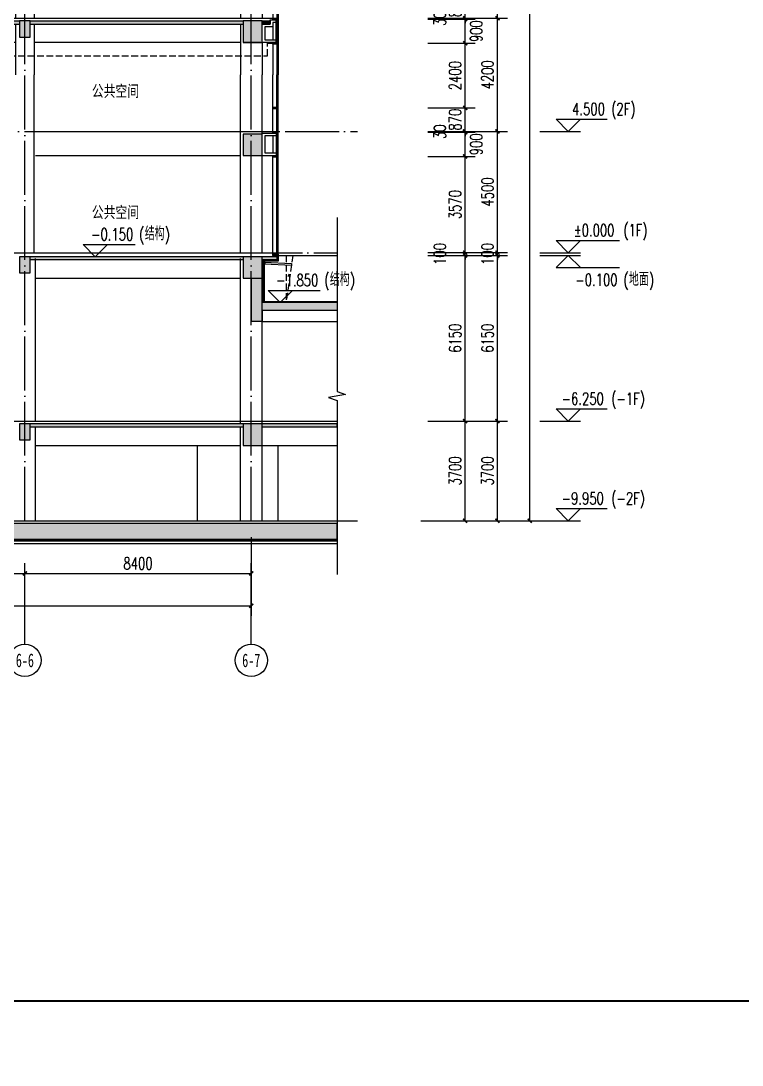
# Model space of a CAD drawing. Extents: x -781494 to 378714, y -27129 to 259749.
# Drawn here: x 80555 to 107317, y 61092 to 99845 of the extents above; entities that cross this region are included whole.
import ezdxf
from ezdxf.enums import TextEntityAlignment as Align

# ---------------------------------------------------------------- set-up
doc = ezdxf.new("R2010")
doc.units = 0
doc.header["$LTSCALE"] = 1000
doc.header["$MEASUREMENT"] = 0
doc.linetypes.add('104-6 轴网$0$DOTE', pattern=[2.42, 2, -0.2, 0.02, -0.2])
doc.linetypes.add('DASH', pattern=[0.35, 0.25, -0.1])
for name, color, linetype in [('01-标注_尺寸', 124, 'Continuous'), ('01-标注_标高', 200, 'Continuous'), ('01-标注_符号', 200, 'Continuous'), ('02-TEXT_标注', 130, 'Continuous'), ('05-填充_天正', 26, 'Continuous'), ('104-6 轴网$0$01-标注_轴线坐标', 132, 'Continuous'), ('104-6 轴网$0$02-TEXT_轴号', 7, 'Continuous'), ('104-6 轴网$0$A_AXIS-轴线', 36, '104-6 轴网$0$DOTE'), ('A-C_窗', 140, 'Continuous'), ('A-D_龙骨', 152, 'Continuous'), ('A-O_散水', 134, 'Continuous'), ('A-O_防水层', 222, 'Continuous'), ('A-SUR_保温', 222, 'Continuous'), ('A-SUR_吊顶', 40, 'Continuous'), ('A-SUR_看线', 231, 'Continuous'), ('A-SUR_面层', 191, 'Continuous'), ('A-TECH_结构', 21, 'Continuous'), ('A-金属背板', 30, 'Continuous'), ('A_STR-砌块墙', 121, 'Continuous'), ('A_STR-砼墙', 51, 'Continuous'), ('A_STR-砼柱', 51, 'Continuous'), ('D_铝板', 181, 'Continuous'), ('DIM_ELEV', 3, 'Continuous'), ('PUB_DIM', 3, 'Continuous'), ('PUB_HATCH', 8, 'Continuous'), ('PUB_TEXT', 7, 'Continuous')]:
    doc.layers.add(name, color=color, linetype=linetype)
doc.styles.add('104-6 轴网$0$_TCH_AXIS', font='STXIHEI.TTF', dxfattribs={"width": 0.75})
doc.styles.add('_TCH_DIM', font='SIMPLEX', dxfattribs={"bigfont": 'GBCBIG'})
doc.styles.add('_TCH_DIM_T3', font='SIMPLEX', dxfattribs={"width": 0.705882, "bigfont": 'GBCBIG'})
doc.dimstyles.new('_TCH_ARCH&&150', dxfattribs={"dimtxt": 446.25, "dimasz": 150, "dimexe": 375, "dimexo": 450, "dimgap": 150, "dimtad": 1, "dimdec": 0, "dimzin": 0, "dimdsep": 46, "dimtxsty": '_TCH_DIM_T3', "dimblk": 'ARCHTICK', "dimcen": 0.09, "dimclrt": 7, "dimazin": 2, "dimtfac": 1, "dimtdec": 0, "dimtix": 1, "dimtmove": 2, "dimatfit": 3, "dimfxl": 0, "dimtolj": 1, "dimtzin": 0, "dimarcsym": 0})

# ---------------------------------------------------------------- blocks, each defined once
blk = doc.blocks.new('kyuhtr')
at = {"const_width": 20}
blk.add_lwpolyline([(50, 0), (0, 0)], dxfattribs=at)
blk.add_lwpolyline([(50, -30), (200, -30), (200, 30), (50, 30)], close=True)
blk = doc.blocks.new('BAOWEN')
at = {"layer": 'A-C_窗'}
blk.add_line((51200, -147013), (51200, -147653), dxfattribs=at)
at = {"layer": 'A-SUR_保温'}
blk.add_lwpolyline([(51200, -147013), (51200, -147013), (50900, -147013), (50900, -147653), (51320, -147653), (51320, -147753), (50800, -147753), (50800, -146913), (51100, -146913), (51100, -146913), (51200, -146913), (51200, -146913), (51320, -146913), (51320, -147013), (51200, -147013)], dxfattribs=at)
at = {"layer": 'A-金属背板'}
blk.add_line((51320, -146913), (51320, -147753), dxfattribs=at)
blk = doc.blocks.new('图框-A1')
for points, const_width in [([(0, 0), (841, 0), (841, 594), (0, 594)], 0.05), ([(766, 584), (25, 584), (25, 10), (766, 10)], 0.5)]:
    blk.add_lwpolyline(points, close=True, dxfattribs=dict(const_width=const_width))
blk = doc.blocks.new('_ArchTick')
at = {"color": 0, "linetype": 'ByBlock', "const_width": 0.4}
blk.add_lwpolyline([(-0.5, -0.5), (0.5, 0.5)], dxfattribs=at)
blk = doc.blocks.new('*D360')
at = {"layer": 'Defpoints', "color": 0, "transparency": 16777216}
for p in [(197219, 57619), (201719, 57619), (197219, 2869)]:
    blk.add_point(p, dxfattribs=at)
at = {"layer": 'PUB_DIM', "color": 0, "lineweight": -2, "transparency": 16777216}
for p, q in [((197669, 57619), (202094, 57619)), ((201719, 2869), (201719, 57619)), ((197669, 2869), (202094, 2869))]:
    blk.add_line(p, q, dxfattribs=at)
at = {"layer": 'PUB_DIM', "color": 0, "lineweight": -2, "transparency": 16777216, "xscale": 150, "yscale": 150, "zscale": 150}
for p, rotation in [((201719, 57619), 90), ((201719, 2869), 270)]:
    blk.add_blockref('_ArchTick', p, dxfattribs=dict(at, rotation=rotation))
at = {"layer": 'PUB_DIM', "color": 7, "transparency": 16777216, "insert": (201346, 30244), "char_height": 446.2, "attachment_point": 5, "rotation": 90, "style": '_TCH_DIM_T3'}
blk.add_mtext('\\A1;54750', dxfattribs=at)
blk = doc.blocks.new('*D369')
at = {"layer": 'Defpoints', "color": 0, "transparency": 16777216}
for p in [(198682, 25719), (200519, 25719), (198682, 21519)]:
    blk.add_point(p, dxfattribs=at)
at = {"layer": 'PUB_DIM', "color": 0, "lineweight": -2, "transparency": 16777216}
for p, q in [((199132, 25719), (200894, 25719)), ((200519, 21519), (200519, 25719)), ((199132, 21519), (200894, 21519))]:
    blk.add_line(p, q, dxfattribs=at)
at = {"layer": 'PUB_DIM', "color": 0, "lineweight": -2, "transparency": 16777216, "xscale": 150, "yscale": 150, "zscale": 150}
for p, rotation in [((200519, 25719), 90), ((200519, 21519), 270)]:
    blk.add_blockref('_ArchTick', p, dxfattribs=dict(at, rotation=rotation))
at = {"layer": 'PUB_DIM', "color": 7, "transparency": 16777216, "insert": (200146, 23619), "char_height": 446.2, "attachment_point": 5, "rotation": 90, "style": '_TCH_DIM_T3'}
blk.add_mtext('\\A1;4200', dxfattribs=at)
blk = doc.blocks.new('*D370')
at = {"layer": 'Defpoints', "color": 0, "transparency": 16777216}
for p in [(198682, 21519), (200519, 21519), (198682, 17319)]:
    blk.add_point(p, dxfattribs=at)
at = {"layer": 'PUB_DIM', "color": 0, "lineweight": -2, "transparency": 16777216}
for p, q in [((199132, 21519), (200894, 21519)), ((200519, 17319), (200519, 21519)), ((199132, 17319), (200894, 17319))]:
    blk.add_line(p, q, dxfattribs=at)
at = {"layer": 'PUB_DIM', "color": 0, "lineweight": -2, "transparency": 16777216, "xscale": 150, "yscale": 150, "zscale": 150}
for p, rotation in [((200519, 21519), 90), ((200519, 17319), 270)]:
    blk.add_blockref('_ArchTick', p, dxfattribs=dict(at, rotation=rotation))
at = {"layer": 'PUB_DIM', "color": 7, "transparency": 16777216, "insert": (200146, 19419), "char_height": 446.2, "attachment_point": 5, "rotation": 90, "style": '_TCH_DIM_T3'}
blk.add_mtext('\\A1;4200', dxfattribs=at)
blk = doc.blocks.new('*D371')
at = {"layer": 'Defpoints', "color": 0, "transparency": 16777216}
for p in [(198682, 17319), (200519, 17319), (198682, 12819)]:
    blk.add_point(p, dxfattribs=at)
at = {"layer": 'PUB_DIM', "color": 0, "lineweight": -2, "transparency": 16777216}
for p, q in [((199132, 17319), (200894, 17319)), ((200519, 12819), (200519, 17319)), ((199132, 12819), (200894, 12819))]:
    blk.add_line(p, q, dxfattribs=at)
at = {"layer": 'PUB_DIM', "color": 0, "lineweight": -2, "transparency": 16777216, "xscale": 150, "yscale": 150, "zscale": 150}
for p, rotation in [((200519, 17319), 90), ((200519, 12819), 270)]:
    blk.add_blockref('_ArchTick', p, dxfattribs=dict(at, rotation=rotation))
at = {"layer": 'PUB_DIM', "color": 7, "transparency": 16777216, "insert": (200146, 15069), "char_height": 446.2, "attachment_point": 5, "rotation": 90, "style": '_TCH_DIM_T3'}
blk.add_mtext('\\A1;4500', dxfattribs=at)
blk = doc.blocks.new('*D372')
at = {"layer": 'Defpoints', "color": 0, "transparency": 16777216}
for p in [(198682, 12819), (200519, 12819), (198682, 12719)]:
    blk.add_point(p, dxfattribs=at)
at = {"layer": 'PUB_DIM', "color": 0, "lineweight": -2, "transparency": 16777216}
for p, q in [((199132, 12819), (200894, 12819)), ((200519, 12819), (200519, 12969)), ((200519, 12719), (200519, 12819)), ((199132, 12719), (200894, 12719)), ((200519, 12719), (200519, 12569))]:
    blk.add_line(p, q, dxfattribs=at)
at = {"layer": 'PUB_DIM', "color": 0, "lineweight": -2, "transparency": 16777216, "xscale": 150, "yscale": 150, "zscale": 150}
for p, rotation in [((200519, 12819), 270), ((200519, 12719), 90)]:
    blk.add_blockref('_ArchTick', p, dxfattribs=dict(at, rotation=rotation))
at = {"layer": 'PUB_DIM', "color": 7, "transparency": 16777216, "insert": (200146, 12769), "char_height": 446.2, "attachment_point": 5, "rotation": 90, "style": '_TCH_DIM_T3'}
blk.add_mtext('\\A1;100', dxfattribs=at)
blk = doc.blocks.new('*D373')
at = {"layer": 'Defpoints', "color": 0, "transparency": 16777216}
for p in [(198682, 12719), (200519, 12719), (198682, 6569)]:
    blk.add_point(p, dxfattribs=at)
at = {"layer": 'PUB_DIM', "color": 0, "lineweight": -2, "transparency": 16777216}
for p, q in [((199132, 12719), (200894, 12719)), ((200519, 6569), (200519, 12719)), ((199132, 6569), (200894, 6569))]:
    blk.add_line(p, q, dxfattribs=at)
at = {"layer": 'PUB_DIM', "color": 0, "lineweight": -2, "transparency": 16777216, "xscale": 150, "yscale": 150, "zscale": 150}
for p, rotation in [((200519, 12719), 90), ((200519, 6569), 270)]:
    blk.add_blockref('_ArchTick', p, dxfattribs=dict(at, rotation=rotation))
at = {"layer": 'PUB_DIM', "color": 7, "transparency": 16777216, "insert": (200146, 9644), "char_height": 446.2, "attachment_point": 5, "rotation": 90, "style": '_TCH_DIM_T3'}
blk.add_mtext('\\A1;6150', dxfattribs=at)
blk = doc.blocks.new('*D374')
at = {"layer": 'Defpoints', "color": 0, "transparency": 16777216}
for p in [(198682, 6569), (200519, 6569), (198682, 2869)]:
    blk.add_point(p, dxfattribs=at)
at = {"layer": 'PUB_DIM', "color": 0, "lineweight": -2, "transparency": 16777216}
for p, q in [((199132, 6569), (200894, 6569)), ((200519, 2869), (200519, 6569)), ((199132, 2869), (200894, 2869))]:
    blk.add_line(p, q, dxfattribs=at)
at = {"layer": 'PUB_DIM', "color": 0, "lineweight": -2, "transparency": 16777216, "xscale": 150, "yscale": 150, "zscale": 150}
for p, rotation in [((200519, 6569), 90), ((200519, 2869), 270)]:
    blk.add_blockref('_ArchTick', p, dxfattribs=dict(at, rotation=rotation))
at = {"layer": 'PUB_DIM', "color": 7, "transparency": 16777216, "insert": (200146, 4719), "char_height": 446.2, "attachment_point": 5, "rotation": 90, "style": '_TCH_DIM_T3'}
blk.add_mtext('\\A1;3700', dxfattribs=at)
blk = doc.blocks.new('*D410')
at = {"layer": 'Defpoints', "color": 0, "transparency": 16777216}
for p in [(197482, 22389), (199319, 22389), (197482, 21519)]:
    blk.add_point(p, dxfattribs=at)
at = {"layer": 'PUB_DIM', "color": 0, "lineweight": -2, "transparency": 16777216}
for p, q in [((199319, 22389), (199319, 22539)), ((197932, 22389), (199694, 22389)), ((199319, 21519), (199319, 22389)), ((197932, 21519), (199694, 21519)), ((199319, 21519), (199319, 21369))]:
    blk.add_line(p, q, dxfattribs=at)
at = {"layer": 'PUB_DIM', "color": 0, "lineweight": -2, "transparency": 16777216, "xscale": 150, "yscale": 150, "zscale": 150}
for p, rotation in [((199319, 22389), 270), ((199319, 21519), 90)]:
    blk.add_blockref('_ArchTick', p, dxfattribs=dict(at, rotation=rotation))
at = {"layer": 'PUB_DIM', "color": 7, "transparency": 16777216, "insert": (198946, 21954), "char_height": 446.2, "attachment_point": 5, "rotation": 90, "style": '_TCH_DIM_T3'}
blk.add_mtext('\\A1;870', dxfattribs=at)
blk = doc.blocks.new('*D411')
at = {"layer": 'Defpoints', "color": 0, "transparency": 16777216}
for p in [(197482, 21519), (197482, 21489), (199319, 21519)]:
    blk.add_point(p, dxfattribs=at)
at = {"layer": 'PUB_DIM', "color": 0, "lineweight": -2, "transparency": 16777216}
for p, q in [((197932, 21519), (199694, 21519)), ((197932, 21489), (199694, 21489)), ((199319, 21519), (199319, 21669)), ((199319, 21489), (199319, 21519)), ((199319, 21489), (199319, 21339))]:
    blk.add_line(p, q, dxfattribs=at)
at = {"layer": 'PUB_DIM', "color": 0, "lineweight": -2, "transparency": 16777216, "xscale": 150, "yscale": 150, "zscale": 150}
for p, rotation in [((199319, 21519), 270), ((199319, 21489), 90)]:
    blk.add_blockref('_ArchTick', p, dxfattribs=dict(at, rotation=rotation))
at = {"layer": 'PUB_DIM', "color": 7, "transparency": 16777216, "insert": (198381, 21504), "char_height": 446.2, "attachment_point": 5, "rotation": 90, "style": '_TCH_DIM_T3'}
blk.add_mtext('\\A1;30', dxfattribs=at)
blk = doc.blocks.new('*D412')
at = {"layer": 'Defpoints', "color": 0, "transparency": 16777216}
for p in [(197482, 21489), (199319, 21489), (197482, 20589)]:
    blk.add_point(p, dxfattribs=at)
at = {"layer": 'PUB_DIM', "color": 0, "lineweight": -2, "transparency": 16777216}
for p, q in [((197932, 21489), (199694, 21489)), ((199319, 20589), (199319, 21489)), ((197932, 20589), (199694, 20589))]:
    blk.add_line(p, q, dxfattribs=at)
at = {"layer": 'PUB_DIM', "color": 0, "lineweight": -2, "transparency": 16777216, "xscale": 150, "yscale": 150, "zscale": 150}
for p, rotation in [((199319, 21489), 90), ((199319, 20589), 270)]:
    blk.add_blockref('_ArchTick', p, dxfattribs=dict(at, rotation=rotation))
at = {"layer": 'PUB_DIM', "color": 7, "transparency": 16777216, "insert": (199731, 21039), "char_height": 446.2, "attachment_point": 5, "rotation": 90, "style": '_TCH_DIM_T3'}
blk.add_mtext('\\A1;900', dxfattribs=at)
blk = doc.blocks.new('*D413')
at = {"layer": 'Defpoints', "color": 0, "transparency": 16777216}
for p in [(197482, 20589), (199319, 20589), (197482, 18189)]:
    blk.add_point(p, dxfattribs=at)
at = {"layer": 'PUB_DIM', "color": 0, "lineweight": -2, "transparency": 16777216}
for p, q in [((197932, 20589), (199694, 20589)), ((199319, 18189), (199319, 20589)), ((197932, 18189), (199694, 18189))]:
    blk.add_line(p, q, dxfattribs=at)
at = {"layer": 'PUB_DIM', "color": 0, "lineweight": -2, "transparency": 16777216, "xscale": 150, "yscale": 150, "zscale": 150}
for p, rotation in [((199319, 20589), 90), ((199319, 18189), 270)]:
    blk.add_blockref('_ArchTick', p, dxfattribs=dict(at, rotation=rotation))
at = {"layer": 'PUB_DIM', "color": 7, "transparency": 16777216, "insert": (198946, 19389), "char_height": 446.2, "attachment_point": 5, "rotation": 90, "style": '_TCH_DIM_T3'}
blk.add_mtext('\\A1;2400', dxfattribs=at)
blk = doc.blocks.new('*D414')
at = {"layer": 'Defpoints', "color": 0, "transparency": 16777216}
for p in [(197482, 18189), (199319, 18189), (197482, 17319)]:
    blk.add_point(p, dxfattribs=at)
at = {"layer": 'PUB_DIM', "color": 0, "lineweight": -2, "transparency": 16777216}
for p, q in [((199319, 18189), (199319, 18339)), ((197932, 18189), (199694, 18189)), ((199319, 17319), (199319, 18189)), ((197932, 17319), (199694, 17319)), ((199319, 17319), (199319, 17169))]:
    blk.add_line(p, q, dxfattribs=at)
at = {"layer": 'PUB_DIM', "color": 0, "lineweight": -2, "transparency": 16777216, "xscale": 150, "yscale": 150, "zscale": 150}
for p, rotation in [((199319, 18189), 270), ((199319, 17319), 90)]:
    blk.add_blockref('_ArchTick', p, dxfattribs=dict(at, rotation=rotation))
at = {"layer": 'PUB_DIM', "color": 7, "transparency": 16777216, "insert": (198946, 17754), "char_height": 446.2, "attachment_point": 5, "rotation": 90, "style": '_TCH_DIM_T3'}
blk.add_mtext('\\A1;870', dxfattribs=at)
blk = doc.blocks.new('*D415')
at = {"layer": 'Defpoints', "color": 0, "transparency": 16777216}
for p in [(197482, 17319), (197482, 17289), (199319, 17319)]:
    blk.add_point(p, dxfattribs=at)
at = {"layer": 'PUB_DIM', "color": 0, "lineweight": -2, "transparency": 16777216}
for p, q in [((199319, 17319), (199319, 17469)), ((197932, 17319), (199694, 17319)), ((197932, 17289), (199694, 17289)), ((199319, 17289), (199319, 17319)), ((199319, 17289), (199319, 17139))]:
    blk.add_line(p, q, dxfattribs=at)
at = {"layer": 'PUB_DIM', "color": 0, "lineweight": -2, "transparency": 16777216, "xscale": 150, "yscale": 150, "zscale": 150}
for p, rotation in [((199319, 17319), 270), ((199319, 17289), 90)]:
    blk.add_blockref('_ArchTick', p, dxfattribs=dict(at, rotation=rotation))
at = {"layer": 'PUB_DIM', "color": 7, "transparency": 16777216, "insert": (198381, 17304), "char_height": 446.2, "attachment_point": 5, "rotation": 90, "style": '_TCH_DIM_T3'}
blk.add_mtext('\\A1;30', dxfattribs=at)
blk = doc.blocks.new('*D416')
at = {"layer": 'Defpoints', "color": 0, "transparency": 16777216}
for p in [(197482, 17289), (199319, 17289), (197482, 16389)]:
    blk.add_point(p, dxfattribs=at)
at = {"layer": 'PUB_DIM', "color": 0, "lineweight": -2, "transparency": 16777216}
for p, q in [((197932, 17289), (199694, 17289)), ((199319, 16389), (199319, 17289)), ((197932, 16389), (199694, 16389))]:
    blk.add_line(p, q, dxfattribs=at)
at = {"layer": 'PUB_DIM', "color": 0, "lineweight": -2, "transparency": 16777216, "xscale": 150, "yscale": 150, "zscale": 150}
for p, rotation in [((199319, 17289), 90), ((199319, 16389), 270)]:
    blk.add_blockref('_ArchTick', p, dxfattribs=dict(at, rotation=rotation))
at = {"layer": 'PUB_DIM', "color": 7, "transparency": 16777216, "insert": (199731, 16839), "char_height": 446.2, "attachment_point": 5, "rotation": 90, "style": '_TCH_DIM_T3'}
blk.add_mtext('\\A1;900', dxfattribs=at)
blk = doc.blocks.new('*D417')
at = {"layer": 'Defpoints', "color": 0, "transparency": 16777216}
for p in [(197482, 16389), (199319, 16389), (197482, 12819)]:
    blk.add_point(p, dxfattribs=at)
at = {"layer": 'PUB_DIM', "color": 0, "lineweight": -2, "transparency": 16777216}
for p, q in [((197932, 16389), (199694, 16389)), ((199319, 12819), (199319, 16389)), ((197932, 12819), (199694, 12819))]:
    blk.add_line(p, q, dxfattribs=at)
at = {"layer": 'PUB_DIM', "color": 0, "lineweight": -2, "transparency": 16777216, "xscale": 150, "yscale": 150, "zscale": 150}
for p, rotation in [((199319, 16389), 90), ((199319, 12819), 270)]:
    blk.add_blockref('_ArchTick', p, dxfattribs=dict(at, rotation=rotation))
at = {"layer": 'PUB_DIM', "color": 7, "transparency": 16777216, "insert": (198946, 14604), "char_height": 446.2, "attachment_point": 5, "rotation": 90, "style": '_TCH_DIM_T3'}
blk.add_mtext('\\A1;3570', dxfattribs=at)
blk = doc.blocks.new('*D418')
at = {"layer": 'Defpoints', "color": 0, "transparency": 16777216}
for p in [(197482, 12819), (199319, 12819), (197482, 12719)]:
    blk.add_point(p, dxfattribs=at)
at = {"layer": 'PUB_DIM', "color": 0, "lineweight": -2, "transparency": 16777216}
for p, q in [((197932, 12819), (199694, 12819)), ((199319, 12819), (199319, 12969)), ((199319, 12719), (199319, 12819)), ((197932, 12719), (199694, 12719)), ((199319, 12719), (199319, 12569))]:
    blk.add_line(p, q, dxfattribs=at)
at = {"layer": 'PUB_DIM', "color": 0, "lineweight": -2, "transparency": 16777216, "xscale": 150, "yscale": 150, "zscale": 150}
for p, rotation in [((199319, 12819), 270), ((199319, 12719), 90)]:
    blk.add_blockref('_ArchTick', p, dxfattribs=dict(at, rotation=rotation))
at = {"layer": 'PUB_DIM', "color": 7, "transparency": 16777216, "insert": (198381, 12769), "char_height": 446.2, "attachment_point": 5, "rotation": 90, "style": '_TCH_DIM_T3'}
blk.add_mtext('\\A1;100', dxfattribs=at)
blk = doc.blocks.new('*D419')
at = {"layer": 'Defpoints', "color": 0, "transparency": 16777216}
for p in [(197482, 12719), (199319, 12719), (197482, 6569)]:
    blk.add_point(p, dxfattribs=at)
at = {"layer": 'PUB_DIM', "color": 0, "lineweight": -2, "transparency": 16777216}
for p, q in [((197932, 12719), (199694, 12719)), ((199319, 6569), (199319, 12719)), ((197932, 6569), (199694, 6569))]:
    blk.add_line(p, q, dxfattribs=at)
at = {"layer": 'PUB_DIM', "color": 0, "lineweight": -2, "transparency": 16777216, "xscale": 150, "yscale": 150, "zscale": 150}
for p, rotation in [((199319, 12719), 90), ((199319, 6569), 270)]:
    blk.add_blockref('_ArchTick', p, dxfattribs=dict(at, rotation=rotation))
at = {"layer": 'PUB_DIM', "color": 7, "transparency": 16777216, "insert": (198946, 9644), "char_height": 446.2, "attachment_point": 5, "rotation": 90, "style": '_TCH_DIM_T3'}
blk.add_mtext('\\A1;6150', dxfattribs=at)
blk = doc.blocks.new('*D420')
at = {"layer": 'Defpoints', "color": 0, "transparency": 16777216}
for p in [(197482, 6569), (199319, 6569), (197482, 2869)]:
    blk.add_point(p, dxfattribs=at)
at = {"layer": 'PUB_DIM', "color": 0, "lineweight": -2, "transparency": 16777216}
for p, q in [((197932, 6569), (199694, 6569)), ((199319, 2869), (199319, 6569)), ((197932, 2869), (199694, 2869))]:
    blk.add_line(p, q, dxfattribs=at)
at = {"layer": 'PUB_DIM', "color": 0, "lineweight": -2, "transparency": 16777216, "xscale": 150, "yscale": 150, "zscale": 150}
for p, rotation in [((199319, 6569), 90), ((199319, 2869), 270)]:
    blk.add_blockref('_ArchTick', p, dxfattribs=dict(at, rotation=rotation))
at = {"layer": 'PUB_DIM', "color": 7, "transparency": 16777216, "insert": (198946, 4719), "char_height": 446.2, "attachment_point": 5, "rotation": 90, "style": '_TCH_DIM_T3'}
blk.add_mtext('\\A1;3700', dxfattribs=at)
blk = doc.blocks.new('fedwatgerwtg')
at = {"layer": 'A-SUR_吊顶', "linetype": 'DASH'}
blk.add_lwpolyline([(-400, -470), (-400, 0), (-200, 0)], dxfattribs=at)
blk = doc.blocks.new('htetrawe')
at = {"layer": 'A-C_窗'}
blk.add_line((-200, 610), (-200, 130), dxfattribs=at)
at = {"layer": 'A-SUR_保温'}
blk.add_lwpolyline([(-200, 770), (-200, 610), (-500, 610), (-500, 130), (-80, 130), (-80, 30), (-600, 30), (-600, 710), (-300, 710), (-300, 870), (-200, 870), (-200, 870), (-80, 870), (-80, 770), (-200, 770)], dxfattribs=at)
at = {"layer": 'A-金属背板'}
blk.add_line((-80, 30), (-80, 870), dxfattribs=at)
blk = doc.blocks.new('_FZH')
blk.add_lwpolyline([(-0.5, -0.5), (0.5, -0.5), (0.5, 0.5), (-0.5, 0.5)], close=True)
at = {"layer": 'PUB_HATCH'}
blk.add_solid([(-0.5, -0.5), (0.5, -0.5), (-0.5, 0.5), (0.5, 0.5)], dxfattribs=at)
blk = doc.blocks.new('ghtsrhtrshy')
at = {"layer": '05-填充_天正'}
for points in [[(-400, -220), (-400, -100), (-3200, -100), (-3200, -220)], [(8200, -220), (8200, -100), (300, -100), (300, -220)], [(16600, -220), (16600, -100), (8600, -100), (8600, -220)], [(25000, -220), (25000, -100), (17000, -100), (17000, -220)], [(33400, -220), (33400, -100), (25400, -100), (25400, -220)], [(41800, -220), (41800, -100), (33800, -100), (33800, -220)], [(50100, -220), (50100, -100), (42200, -100), (42200, -220)], [(50800, -100), (50800, -220), (51100, -220), (51100, -100)]]:
    blk.add_hatch(color=256, dxfattribs=at).paths.add_polyline_path(points)
at = {"layer": '01-标注_标高'}
for p, q in [((-2627, -1130), (-3077, -1580)), ((-2627, -1130), (-2177, -1580)), ((-2177, -1580), (-4525, -1580))]:
    blk.add_line(p, q, dxfattribs=at)
at = {"layer": '01-标注_符号'}
for p, q in [((10061, -1400), (10061, -2240)), ((10061, -2240), (12028, -2240))]:
    blk.add_line(p, q, dxfattribs=at)
at = {"layer": '01-标注_符号', "const_width": 40}
blk.add_lwpolyline([(10061, -1380, 1), (10061, -1420, 1)], format="xyb", close=True, dxfattribs=at)
at = {"layer": 'A-C_窗'}
blk.add_line((-3500, 2100), (-3500, 0), dxfattribs=at)
for points in [[(-3700, 2100), (-3700, -1130)], [(-3650, 2100), (-3650, -1110)], [(51200, 2100), (51200, 0)], [(51350, 2100), (51350, -2100)], [(51400, 2100), (51400, -2100)], [(-3500, -970), (-3500, -1110)], [(-1000, -1110), (-1000, -2100)], [(-950, -1110), (-950, -2100)], [(-800, -1110), (-800, -2100)], [(51200, -900), (51200, -2100)]]:
    blk.add_lwpolyline(points, dxfattribs=at)
at = {"layer": 'A-SUR_保温'}
for p, q in [((-3620, -60), (-3400, -60)), ((-3620, -161), (-3620, -60)), ((-3500, -161), (-3620, -161)), ((-3400, -60), (-3400, -161))]:
    blk.add_line(p, q, dxfattribs=at)
blk.add_lwpolyline([(-3500, -161), (-3500, -1000), (-3100, -1000), (-3100, -320), (-500, -320), (-500, -1010), (-1000, -1010), (-1000, -1110), (-400, -1110)], dxfattribs=at)
at = {"layer": 'A-SUR_吊顶', "linetype": 'DASH'}
blk.add_line((-600, -1400), (51000, -1400), dxfattribs=at)
blk.add_lwpolyline([(-800, -1140), (-600, -1140), (-600, -1400)], dxfattribs=at)
at = {"layer": 'A-SUR_面层'}
blk.add_line((-3500, 0), (51200, 0), dxfattribs=at)
at = {"layer": 'A-TECH_结构'}
for p, q in [((-3700, -220), (-3700, -220)), ((8050, -900), (400, -900)), ((16450, -900), (8750, -900)), ((24850, -900), (17150, -900)), ((33250, -900), (25550, -900)), ((41650, -900), (33950, -900)), ((50000, -900), (42350, -900)), ((50750, -900), (50100, -900))]:
    blk.add_line(p, q, dxfattribs=at)
for points in [[(-400, 2100), (-400, 0)], [(400, 2100), (400, 0)], [(8050, 2100), (8050, 0)], [(8750, 2100), (8750, 0)], [(16450, 2100), (16450, 0)], [(17150, 2100), (17150, 0)], [(24850, 2100), (24850, 0)], [(25550, 2100), (25550, 0)], [(33250, 2100), (33250, 0)], [(33950, 2100), (33950, 0)], [(41650, 2100), (41650, 0)], [(42350, 2100), (42350, 0)], [(50000, 2100), (50000, 0)], [(50800, 2100), (50800, 0)], [(-400, -220), (-400, -2100)], [(400, -220), (400, -2100)], [(8050, -220), (8050, -2100)], [(8750, -220), (8750, -2100)], [(16450, -220), (16450, -2100)], [(17150, -220), (17150, -2100)], [(24850, -220), (24850, -2100)], [(25550, -220), (25550, -2100)], [(33250, -220), (33250, -2100)], [(33950, -220), (33950, -2100)], [(41650, -220), (41650, -2100)], [(42350, -220), (42350, -2100)], [(50000, -220), (50000, -2100)], [(50800, -900), (50800, -2100)]]:
    blk.add_lwpolyline(points, dxfattribs=at)
at = {"layer": 'A-金属背板'}
blk.add_line((-3620, -900), (-3620, -60), dxfattribs=at)
at = {"layer": 'A_STR-砼墙'}
for p, q in [((-3200, -100), (-400, -100)), ((-3200, -220), (-400, -220)), ((300, -100), (8200, -100)), ((300, -220), (8200, -220)), ((8600, -100), (16600, -100)), ((8600, -220), (16600, -220)), ((17000, -100), (25000, -100)), ((17000, -220), (25000, -220)), ((25400, -100), (33400, -100)), ((25400, -220), (33400, -220)), ((33800, -100), (41800, -100)), ((33800, -220), (41800, -220)), ((42200, -100), (50100, -100)), ((42200, -220), (50100, -220)), ((50800, -100), (51100, -100)), ((50800, -220), (51100, -220)), ((51100, -100), (51100, -220))]:
    blk.add_line(p, q, dxfattribs=at)
at = {"layer": 'D_铝板'}
for points in [[(-3700, -1130), (-3700, -930)], [(-1000, -1130), (-3700, -1130)], [(-3680, -1110), (-3680, -930)], [(-1000, -1110), (-3680, -1110)]]:
    blk.add_lwpolyline(points, dxfattribs=at)
at = {"color": 2}
for name in ['htetrawe', 'fedwatgerwtg']:
    blk.add_blockref(name, (51400, -930), dxfattribs=at)
at = {"layer": 'A-D_龙骨'}
for p in [(-3700, 870), (-3700, -30), (-3700, -930), (-1000, -1140)]:
    blk.add_blockref('kyuhtr', p, dxfattribs=at)
at = {"layer": 'A-D_龙骨', "xscale": -1}
for p in [(51400, 870), (51400, -30), (51400, -30), (51400, -930)]:
    blk.add_blockref('kyuhtr', p, dxfattribs=at)
at = {"layer": 'A_STR-砼柱'}
for p, xscale, yscale, zscale in [((-3300, -500), 200, 800, 800), ((-50, -500), 700, 800, 800), ((8400, -400), 400, 600, 600), ((16800, -400), 399.9999999995343, 600, 600), ((25200, -400), 400, 600, 600), ((33600, -400), 400, 600, 600), ((42000, -400), 400.0000000004657, 600, 600), ((50450, -500), 700, 800, 800)]:
    blk.add_blockref('_FZH', p, dxfattribs=dict(at, xscale=xscale, yscale=yscale, zscale=zscale))
at = {"layer": '02-TEXT_标注', "style": '_TCH_DIM', "width": 0.705882}
blk.add_text('7.570', height=446.2, dxfattribs=at).set_placement((-4570, -2262))
at = {"layer": '02-TEXT_标注', "style": '_TCH_DIM'}
blk.add_text('预留吊顶高度', height=337.6, dxfattribs=at).set_placement((10478, -2135))
blk = doc.blocks.new('*D205')
at = {"layer": '01-标注_尺寸', "color": 0, "lineweight": -2, "transparency": 16777216}
for p, q in [((72303, 78996), (72303, 79715)), ((80703, 78996), (80703, 79715)), ((72303, 79340), (80703, 79340))]:
    blk.add_line(p, q, dxfattribs=at)
at = {"layer": 'Defpoints', "color": 0, "transparency": 16777216}
for p in [(80703, 79340), (72303, 78546), (80703, 78546)]:
    blk.add_point(p, dxfattribs=at)
at = {"layer": '01-标注_尺寸', "color": 0, "lineweight": -2, "transparency": 16777216, "xscale": 150, "yscale": 150, "zscale": 150, "rotation": 180}
blk.add_blockref('_ArchTick', (72303, 79340), dxfattribs=at)
at = {"layer": '01-标注_尺寸', "color": 0, "lineweight": -2, "transparency": 16777216, "xscale": 150, "yscale": 150, "zscale": 150}
blk.add_blockref('_ArchTick', (80703, 79340), dxfattribs=at)
at = {"layer": '01-标注_尺寸', "color": 7, "transparency": 16777216, "insert": (76503, 79713), "char_height": 446.2, "attachment_point": 5, "style": '_TCH_DIM_T3'}
blk.add_mtext('\\A1;8400', dxfattribs=at)
blk = doc.blocks.new('*D206')
at = {"layer": '01-标注_尺寸', "color": 0, "lineweight": -2, "transparency": 16777216}
for p, q in [((80703, 78996), (80703, 79715)), ((89103, 78996), (89103, 79715)), ((80703, 79340), (89103, 79340))]:
    blk.add_line(p, q, dxfattribs=at)
at = {"layer": 'Defpoints', "color": 0, "transparency": 16777216}
for p in [(89103, 79340), (80703, 78546), (89103, 78546)]:
    blk.add_point(p, dxfattribs=at)
at = {"layer": '01-标注_尺寸', "color": 0, "lineweight": -2, "transparency": 16777216, "xscale": 150, "yscale": 150, "zscale": 150, "rotation": 180}
blk.add_blockref('_ArchTick', (80703, 79340), dxfattribs=at)
at = {"layer": '01-标注_尺寸', "color": 0, "lineweight": -2, "transparency": 16777216, "xscale": 150, "yscale": 150, "zscale": 150}
blk.add_blockref('_ArchTick', (89103, 79340), dxfattribs=at)
at = {"layer": '01-标注_尺寸', "color": 7, "transparency": 16777216, "insert": (84903, 79713), "char_height": 446.2, "attachment_point": 5, "style": '_TCH_DIM_T3'}
blk.add_mtext('\\A1;8400', dxfattribs=at)
blk = doc.blocks.new('*D213')
at = {"layer": '01-标注_尺寸', "color": 0, "lineweight": -2, "transparency": 16777216}
for p, q in [((38703, 80690), (38703, 77765)), ((89103, 80690), (89103, 77765)), ((38703, 78140), (89103, 78140))]:
    blk.add_line(p, q, dxfattribs=at)
at = {"layer": 'Defpoints', "color": 0, "transparency": 16777216}
for p in [(38703, 81140), (89103, 81140), (89103, 78140)]:
    blk.add_point(p, dxfattribs=at)
at = {"layer": '01-标注_尺寸', "color": 0, "lineweight": -2, "transparency": 16777216, "xscale": 150, "yscale": 150, "zscale": 150, "rotation": 180}
blk.add_blockref('_ArchTick', (38703, 78140), dxfattribs=at)
at = {"layer": '01-标注_尺寸', "color": 0, "lineweight": -2, "transparency": 16777216, "xscale": 150, "yscale": 150, "zscale": 150}
blk.add_blockref('_ArchTick', (89103, 78140), dxfattribs=at)
at = {"layer": '01-标注_尺寸', "color": 7, "transparency": 16777216, "insert": (63903, 78513), "char_height": 446.2, "attachment_point": 5, "style": '_TCH_DIM_T3'}
blk.add_mtext('\\A1;50400', dxfattribs=at)
blk = doc.blocks.new('biaozhupouyou')
at = {"layer": 'DIM_ELEV'}
for p, q in [((203143.8, 17318.6), (202693.8, 17768.6)), ((202693.8, 17768.6), (204592.8, 17768.6)), ((203143.8, 17318.6), (203593.8, 17768.6)), ((202093.8, 17318.6), (203593.8, 17318.6)), ((203143.8, 12818.6), (202693.8, 13268.6)), ((202693.8, 13268.6), (205041.3, 13268.6)), ((203143.8, 12818.6), (203593.8, 13268.6)), ((202093.8, 12818.6), (203593.8, 12818.6)), ((202093.8, 12718.6), (203593.8, 12718.6)), ((203143.8, 12718.6), (202693.8, 12268.6)), ((203143.8, 12718.6), (203593.8, 12268.6)), ((202693.8, 12268.6), (205041.3, 12268.6)), ((203143.8, 6568.6), (202693.8, 7018.6)), ((202693.8, 7018.6), (204592.8, 7018.6)), ((203143.8, 6568.6), (203593.8, 7018.6)), ((202093.8, 6568.6), (203593.8, 6568.6)), ((203143.8, 2868.6), (202693.8, 3318.6)), ((202693.8, 3318.6), (204592.8, 3318.6)), ((203143.8, 2868.6), (203593.8, 3318.6)), ((202093.8, 2868.6), (203593.8, 2868.6))]:
    blk.add_line(p, q, dxfattribs=at)
at = {"layer": 'PUB_TEXT', "style": '_TCH_DIM', "width": 0.705882}
for s, height, p in [('4.500', 446.25, (203287.8, 17926.1)), ('(2F)', 446.25, (204742.8, 17926.1)), ('(1F)', 446.25, (205191.3, 13426.1)), ('%%P0.000', 446.25, (203346.3, 13426.1)), ('-0.100', 446.25, (203406.3, 11586.1)), ('(', 446.2, (205191.3, 11586.1)), (')', 446.2, (206138.5, 11586.1)), ('-6.250', 446.25, (202897.8, 7176.1)), ('(-1F)', 446.25, (204742.8, 7176.1)), ('-9.950', 446.25, (202897.8, 3476.1)), ('(-2F)', 446.25, (204742.8, 3476.1))]:
    blk.add_text(s, height=height, dxfattribs=at).set_placement(p)
at = {"layer": 'PUB_TEXT', "style": '_TCH_DIM'}
blk.add_text('地面', height=506.38, dxfattribs=at).set_placement((205401.3, 11586.1))
at = {"layer": 'PUB_DIM'}
for p1, p2, distance, picture, middle in [((197219.4, 2868.6), (197219.4, 57618.6), -4499.3, '*D360', (201345.7, 30243.6)), ((198681.6, 21518.6), (198681.6, 25718.6), -1837.2, '*D369', (200145.7, 23618.6)), ((197481.6, 21518.6), (197481.6, 22388.6), -1837.2, '*D410', (198945.7, 21953.6)), ((198681.6, 17318.6), (198681.6, 21518.6), -1837.2, '*D370', (200145.7, 19418.6)), ((197481.6, 18188.6), (197481.6, 20588.6), -1837.2, '*D413', (198945.7, 19388.6)), ((197481.6, 17318.6), (197481.6, 18188.6), -1837.2, '*D414', (198945.7, 17753.6)), ((198681.6, 12818.6), (198681.6, 17318.6), -1837.2, '*D371', (200145.7, 15068.6)), ((197481.6, 12818.6), (197481.6, 16388.6), -1837.2, '*D417', (198945.7, 14603.6)), ((198681.6, 12718.6), (198681.6, 12818.6), -1837.2, '*D372', (200145.7, 12768.6)), ((197481.6, 6568.6), (197481.6, 12718.6), -1837.2, '*D419', (198945.7, 9643.6)), ((198681.6, 6568.6), (198681.6, 12718.6), -1837.2, '*D373', (200145.7, 9643.6)), ((197481.6, 2868.6), (197481.6, 6568.6), -1837.2, '*D420', (198945.7, 4718.6)), ((198681.6, 2868.6), (198681.6, 6568.6), -1837.2, '*D374', (200145.7, 4718.6))]:
    dim = blk.add_aligned_dim(p1=p1, p2=p2, distance=distance, dimstyle='_TCH_ARCH&&150', dxfattribs=at)
    dim.commit()
    dim.dimension.update_dxf_attribs({"geometry": picture, "text_midpoint": middle})
for base, p1, p2, picture, middle in [((199318.8, 21518.6), (197481.6, 21488.6), (197481.6, 21518.6), '*D411', (198381.3, 21503.6)), ((199318.8, 21488.6), (197481.6, 20588.6), (197481.6, 21488.6), '*D412', (199731.3, 21038.6)), ((199318.8, 17318.6), (197481.6, 17288.6), (197481.6, 17318.6), '*D415', (198381.3, 17303.6)), ((199318.8, 17288.6), (197481.6, 16388.6), (197481.6, 17288.6), '*D416', (199731.3, 16838.6)), ((199318.8, 12818.6), (197481.6, 12718.6), (197481.6, 12818.6), '*D418', (198381.3, 12768.6))]:
    dim = blk.add_linear_dim(base=base, p1=p1, p2=p2, angle=90, dimstyle='_TCH_ARCH&&150', dxfattribs=at)
    dim.commit()
    dim.dimension.update_dxf_attribs({"geometry": picture, "text_midpoint": middle, "dimtype": 161})

msp = doc.modelspace()

# ---------------------------------------------------------------- hatches: boundary and pattern name
at = {"layer": '05-填充_天正'}
for points in [[(80903.4, 91092.7), (80903.4, 90972.7), (88803.4, 90972.7), (88803.4, 91092.7)], [(90063.4, 91092.7), (89503.4, 91092.7), (89503.4, 90972.7), (90063.4, 90972.7)], [(89503.4, 90292.7), (89103.4, 90292.7), (89103.4, 89392.7), (89370.1, 89292.7), (89503.4, 89392.7)], [(89370.1, 89292.7), (89103.4, 89392.7), (89103.4, 88692.7), (89503.4, 88692.7), (89503.4, 89092.7)], [(92289.6, 89092.7), (92289.6, 89392.7), (89503.4, 89392.7), (89370.1, 89292.7), (89503.4, 89092.7)], [(80903.4, 84892.7), (80903.4, 84772.7), (88803.4, 84772.7), (88803.4, 84892.7)], [(89503.4, 84892.7), (89503.4, 84772.7), (92289.6, 84772.7), (92289.6, 84892.7)], [(92289.6, 81192.7), (35759.3, 81192.7), (35759.3, 80592.7), (92289.6, 80592.7)]]:
    msp.add_hatch(color=256, dxfattribs=at).paths.add_polyline_path(points)

# ---------------------------------------------------------------- linework, layer by layer
at = {"layer": '01-标注_标高'}
for p, q in [((83315, 91092.7), (82865, 91542.7)), ((82865, 91542.7), (84794.6, 91542.7)), ((83315, 91092.7), (83765, 91542.7)), ((90182.1, 89392.7), (89732.1, 89842.7)), ((89732.1, 89842.7), (91661.7, 89842.7)), ((90182.1, 89392.7), (90632.1, 89842.7))]:
    msp.add_line(p, q, dxfattribs=at)
at = {"layer": '01-标注_符号'}
msp.add_lwpolyline([(92289.6, 92545.3), (92289.6, 86088.7), (92604.6, 85974.1), (91974.6, 85863), (92289.6, 85751.2), (92289.6, 79294.6)], dxfattribs=at)
at = {"layer": '05-填充_天正'}
msp.add_lwpolyline([(89613.4, 90891.7), (89593.4, 90892.7), (89593.4, 90882.7), (89613.4, 90881.7)], close=True, dxfattribs=at)
at = {"layer": '104-6 轴网$0$01-标注_轴线坐标'}
for p, q in [((80703.4, 76715.3), (80703.4, 79076.3)), ((89103.4, 76715.3), (89103.4, 79076.3))]:
    msp.add_line(p, q, dxfattribs=at)
for centre in [(80703.4, 76115.3), (89103.4, 76115.3)]:
    msp.add_circle(centre, 600, dxfattribs=at)
at = {"layer": '104-6 轴网$0$A_AXIS-轴线'}
for points in [[(80703.4, 81292.7), (80703.4, 136219.8)], [(89103.4, 81292.7), (89103.4, 136219.8)], [(34703.4, 95742.7), (93049.4, 95742.7)], [(35759.3, 91242.7), (92289.6, 91242.7)], [(35759.3, 84992.7), (92289.6, 84992.7)], [(35759.3, 81292.7), (93049.4, 81292.7)]]:
    msp.add_lwpolyline(points, dxfattribs=at)
at = {"layer": 'A-C_窗'}
for points in [[(89903.4, 95742.7), (89903.4, 97842.7)], [(90053.4, 91192.7), (90053.4, 97842.7)], [(90103.4, 91192.7), (90103.4, 97842.7)], [(89903.4, 91192.7), (89903.4, 94842.7)]]:
    msp.add_lwpolyline(points, dxfattribs=at)
at = {"layer": 'A-O_散水'}
for points in [[(89593.4, 90812.7), (89593.4, 90892.7), (90593.4, 90842.7), (90593.4, 90762.7), (89593.4, 90812.7)], [(89613.4, 90811.7), (89613.4, 90891.7)]]:
    msp.add_lwpolyline(points, dxfattribs=at)
at = {"layer": 'A-O_防水层'}
for p, q in [((89593.4, 89432.7), (89593.4, 90932.7)), ((35759.3, 80572.7), (92289.6, 80572.7)), ((35759.3, 80552.7), (92289.6, 80552.7)), ((35759.3, 80452.7), (92289.6, 80452.7))]:
    msp.add_line(p, q, dxfattribs=at)
for points in [[(89892.1, 91102.7), (90083.4, 91102.7), (90083.4, 90952.7), (89523.4, 90952.7), (89523.4, 89412.7), (92289.6, 89412.7)], [(89892.1, 91122.7), (90103.4, 91122.7), (90103.4, 90932.7), (89543.4, 90932.7), (89543.4, 89432.7), (92289.6, 89432.7)], [(90123.4, 89412.7), (92289.6, 89412.7)], [(90143.4, 89432.7), (92289.6, 89432.7)]]:
    msp.add_lwpolyline(points, dxfattribs=at)
at = {"layer": 'A-SUR_保温', "linetype": 'DASH'}
for points in [[(90393.4, 91142.7), (90393.4, 89432.7)], [(90650.4, 91142.7), (90393.4, 89432.7)]]:
    msp.add_lwpolyline(points, dxfattribs=at)
at = {"layer": 'A-SUR_看线'}
for p, q in [((87103.4, 81292.7), (87103.4, 84092.7)), ((90103.4, 81292.7), (90103.4, 84092.7))]:
    msp.add_line(p, q, dxfattribs=at)
at = {"layer": 'A-SUR_面层'}
for p, q in [((65703.4, 91242.7), (90103.4, 91242.7)), ((65703.4, 91242.7), (90103.4, 91242.7)), ((35759.3, 84992.7), (92289.6, 84992.7)), ((35759.3, 81292.7), (92289.6, 81292.7))]:
    msp.add_line(p, q, dxfattribs=at)
at = {"layer": 'A-TECH_结构'}
for p, q in [((81103.4, 95742.7), (88703.4, 95742.7)), ((81103.4, 94842.7), (88703.4, 94842.7)), ((81103.4, 90292.7), (88703.4, 90292.7)), ((89503.4, 88692.7), (92289.6, 88692.7)), ((81103.4, 84092.7), (88703.4, 84092.7)), ((89503.4, 84092.7), (92289.6, 84092.7))]:
    msp.add_line(p, q, dxfattribs=at)
for points in [[(81053.4, 91242.7), (81053.4, 97842.7)], [(88703.4, 95642.7), (88703.4, 97842.7)], [(89503.4, 95642.7), (89503.4, 97842.7)], [(88703.4, 91242.7), (88703.4, 95642.7)], [(89503.4, 91242.7), (89503.4, 94842.7)], [(81103.4, 84992.7), (81103.4, 91022.7)], [(88703.4, 84892.7), (88703.4, 91022.7)], [(89503.4, 84892.7), (89503.4, 90972.7)], [(81103.4, 81292.7), (81103.4, 84772.7)], [(88703.4, 81292.7), (88703.4, 84772.7)], [(89503.4, 81292.7), (89503.4, 84772.7)]]:
    msp.add_lwpolyline(points, dxfattribs=at)
at = {"layer": 'A_STR-砌块墙'}
msp.add_line((90063.4, 91142.7), (92289.6, 91142.7), dxfattribs=at)
at = {"layer": 'A_STR-砼墙'}
for p, q in [((88803.4, 91092.7), (80903.4, 91092.7)), ((89103.4, 91092.7), (89103.4, 91092.7)), ((89303.4, 91092.7), (89303.4, 91092.7)), ((90063.4, 91092.7), (89503.4, 91092.7)), ((89503.4, 91092.7), (89503.4, 91092.7)), ((89503.4, 91092.7), (89503.4, 91092.7)), ((90063.4, 90972.7), (90063.4, 91092.7)), ((88803.4, 90972.7), (80903.4, 90972.7)), ((90063.4, 90972.7), (89503.4, 90972.7)), ((89503.4, 90892.7), (89503.4, 90892.7)), ((89503.4, 90692.7), (89503.4, 90692.7)), ((89103.4, 90292.7), (89103.4, 89392.7)), ((89503.4, 90292.7), (89503.4, 89392.7)), ((89103.4, 89392.7), (89103.4, 88692.7)), ((92289.6, 89392.7), (89503.4, 89392.7)), ((92289.6, 89092.7), (89503.4, 89092.7)), ((89503.4, 89092.7), (89503.4, 88692.7)), ((89503.4, 88692.7), (89103.4, 88692.7)), ((88803.4, 84892.7), (80903.4, 84892.7)), ((92289.6, 84892.7), (89503.4, 84892.7)), ((92289.6, 84772.7), (92289.6, 84892.7)), ((88803.4, 84772.7), (80903.4, 84772.7)), ((92289.6, 84772.7), (89503.4, 84772.7)), ((92289.6, 81192.7), (35759.3, 81192.7)), ((92289.6, 80592.7), (92289.6, 81192.7)), ((92289.6, 80592.7), (35759.3, 80592.7))]:
    msp.add_line(p, q, dxfattribs=at)
at = {"layer": 'D_铝板'}
msp.add_lwpolyline([(90103.4, 91192.7), (90103.4, 91112.7), (89903.4, 91132.7), (89903.4, 91152.8), (90083.4, 91134.8), (90083.4, 91192.7)], close=True, dxfattribs=at)

# ---------------------------------------------------------------- block references
at = {"xscale": 150, "yscale": 150, "zscale": 150}
for p in [(260.2, 61975), (260.2, -27125)]:
    msp.add_blockref('图框-A1', p, dxfattribs=at)
msp.add_blockref('biaozhupouyou', (-102279, 78424.1))
at = {"color": 2}
msp.add_blockref('ghtsrhtrshy', (38703.4, 99942.7), dxfattribs=at)
at = {"layer": 'A-C_窗'}
msp.add_blockref('BAOWEN', (38703.4, 242595.4), dxfattribs=at)
at = {"layer": 'A-D_龙骨', "xscale": -1}
for p in [(90103.4, 96612.7), (90103.4, 95712.7), (90103.4, 94812.7), (90103.4, 91192.7)]:
    msp.add_blockref('kyuhtr', p, dxfattribs=at)
at = {"layer": 'A_STR-砼柱', "xscale": 700, "yscale": 800, "zscale": 800, "rotation": 359.9999999999619}
for p in [(89153.4, 95242.7), (89153.4, 84492.7)]:
    msp.add_blockref('_FZH', p, dxfattribs=at)
at = {"layer": 'A_STR-砼柱'}
for p, xscale, yscale, zscale in [((80703.4, 90792.7), 400.0000000004657, 600, 600), ((89153.4, 90692.7), 700, 800, 800), ((80703.4, 84592.7), 400, 600, 600)]:
    msp.add_blockref('_FZH', p, dxfattribs=dict(at, xscale=xscale, yscale=yscale, zscale=zscale))

# ---------------------------------------------------------------- texts
at = {"layer": '02-TEXT_标注'}
for s, height, style, width, p in [('公共空间', 428.14, '104-6 轴网$0$_TCH_AXIS', 0.75, (83190.1, 97030.2)), ('公共空间', 428.14, '104-6 轴网$0$_TCH_AXIS', 0.75, (83190.1, 92530.3)), ('(', 446.2, '_TCH_DIM', 0.705882, (84944.6, 91700.2)), (')', 446.2, '_TCH_DIM', 0.705882, (85891.8, 91700.2)), ('-0.150', 446.25, '_TCH_DIM', 0.705882, (83159.6, 91700.2)), ('-1.850', 446.25, '_TCH_DIM', 0.705882, (90026.7, 90000.2)), ('(', 446.2, '_TCH_DIM', 0.705882, (91811.7, 90000.2)), (')', 446.2, '_TCH_DIM', 0.705882, (92758.9, 90000.2))]:
    msp.add_text(s, height=height, dxfattribs=dict(at, style=style, width=width)).set_placement(p)
at = {"layer": '02-TEXT_标注', "style": '_TCH_DIM'}
for p in [(85154.6, 91700.2), (92021.7, 90000.2)]:
    msp.add_text('结构', height=506.38, dxfattribs=at).set_placement(p)
at = {"layer": '104-6 轴网$0$02-TEXT_轴号', "style": '104-6 轴网$0$_TCH_AXIS'}
for s, height, width, p, p2 in [('6-6', 506.76, 0.914348, (80368.5, 75862), (81038.4, 75862)), ('6-7', 502.67, 0.926044, (88766.9, 75864), (89439.9, 75864))]:
    msp.add_text(s, height=height, dxfattribs=dict(at, width=width)).set_placement(p, p2, align=Align.FIT)

# ---------------------------------------------------------------- dimensions: what is measured, and where the dimension line sits
at = {"layer": '01-标注_尺寸'}
for p1, p2, distance, picture, middle in [((38703.4, 81139.9), (89103.4, 81139.9), -3000, '*D213', (63903.4, 78513)), ((72303.4, 78546.3), (80703.4, 78546.3), 793.6, '*D205', (76503.4, 79713)), ((80703.4, 78546.3), (89103.4, 78546.3), 793.6, '*D206', (84903.4, 79713))]:
    dim = msp.add_aligned_dim(p1=p1, p2=p2, distance=distance, dimstyle='_TCH_ARCH&&150', dxfattribs=at)
    dim.commit()
    dim.dimension.update_dxf_attribs({"geometry": picture, "text_midpoint": middle})

doc.saveas('drawing.dxf')
